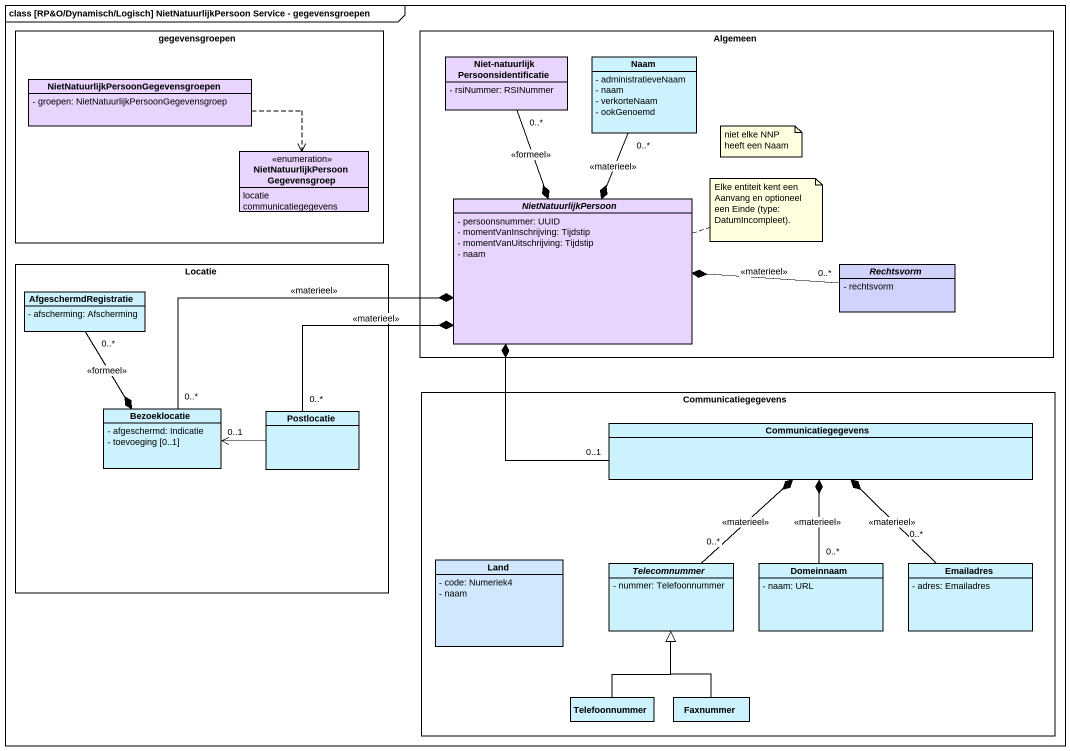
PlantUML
@startuml
mainframe class [RP&O/Dynamisch/Logisch] NietNatuurlijkPersoon Service - gegevensgroepen
hide circle
hide empty members
skinparam classAttributeIconSize 0
rectangle gegevensgroepen {
  class "NietNatuurlijkPersoonGegevensgroepen" as NietNatuurlijkPersoonGegeven #E9D4FE {
    - groepen: NietNatuurlijkPersoonGegevensgroep
  }
  enum "NietNatuurlijkPersoonGegevensgroep" as NietNatuurlijkPersoonGegeven_2 #E9D4FE {
    locatie
    communicatiegegevens
  }
}
rectangle Algemeen {
  class "Niet-natuurlijk Persoonsidentificatie" as Niet_natuurlijk #E9D4FE {
    - rsiNummer: RSINummer
  }
  class Naam #CCF2FE {
    - administratieveNaam
    - naam
    - verkorteNaam
    - ookGenoemd
  }
  abstract class NietNatuurlijkPersoon #E9D4FE {
    - persoonsnummer: UUID
    - momentVanInschrijving: Tijdstip
    - momentVanUitschrijving: Tijdstip
    - naam
  }
  abstract class Rechtsvorm #D2D3FC {
    - rechtsvorm
  }
}
rectangle Locatie {
  class AfgeschermdRegistratie #CCF2FE {
    - afscherming: Afscherming
  }
  class Bezoeklocatie #CCF2FE {
    - afgeschermd: Indicatie
    - toevoeging [0..1]
  }
  class Postlocatie #CCF2FE
}
rectangle Communicatiegegevens {
  class "Communicatiegegevens" as Communicatiegegevens_2 #CCF2FE
  class Land #D0E7FE {
    - code: Numeriek4
    - naam
  }
  abstract class Telecomnummer #CCF2FE {
    - nummer: Telefoonnummer
  }
  class Domeinnaam #CCF2FE {
    - naam: URL
  }
  class Emailadres #CCF2FE {
    - adres: Emailadres
  }
  class Telefoonnummer #CCF2FE
  class Faxnummer #CCF2FE
}
NietNatuurlijkPersoonGegeven .right.> NietNatuurlijkPersoonGegeven_2
Niet_natuurlijk "0..*" --* NietNatuurlijkPersoon : <<formeel>>
Naam "0..*" --* NietNatuurlijkPersoon : <<materieel>>
Rechtsvorm "0..*" -left-* NietNatuurlijkPersoon : <<materieel>>
AfgeschermdRegistratie "0..*" --* Bezoeklocatie : <<formeel>>
Bezoeklocatie "0..*" -right-* NietNatuurlijkPersoon : <<materieel>>
Postlocatie "0..*" -up-* NietNatuurlijkPersoon : <<materieel>>
Postlocatie -left-> "0..1" Bezoeklocatie
Communicatiegegevens_2 "0..1" -up-* NietNatuurlijkPersoon
Telecomnummer "0..*" -up-* Communicatiegegevens_2 : <<materieel>>
Domeinnaam "0..*" -up-* Communicatiegegevens_2 : <<materieel>>
Emailadres "0..*" -up-* Communicatiegegevens_2 : <<materieel>>
Telefoonnummer -up-|> Telecomnummer
Faxnummer -up-|> Telecomnummer
note as N1
  niet elke NNP heeft een Naam
end note
note right of NietNatuurlijkPersoon : Elke entiteit kent een Aanvang en optioneel een Einde (type: DatumIncompleet).
@enduml
